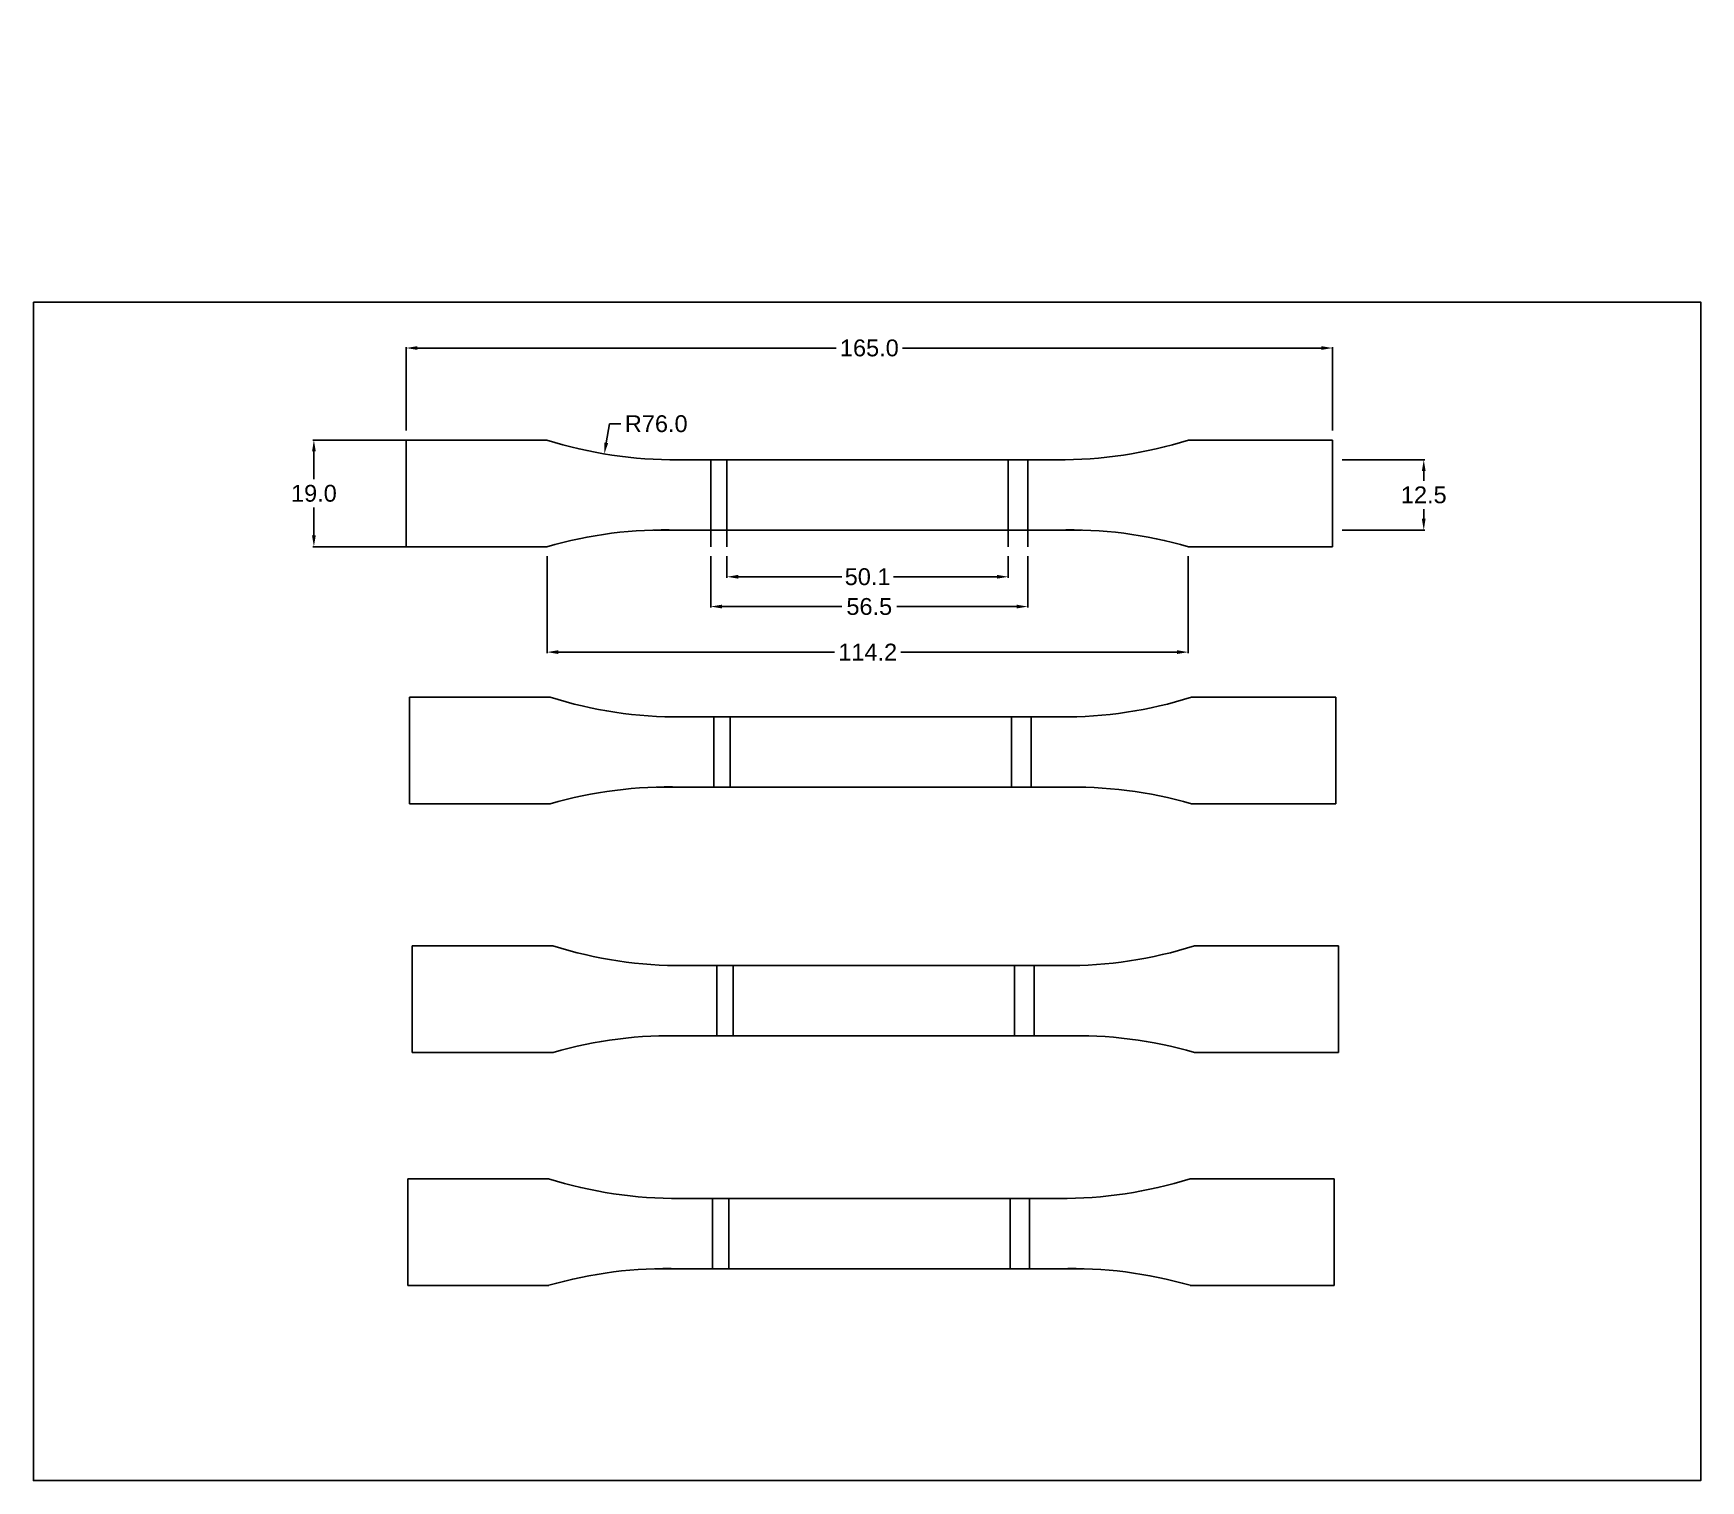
# Model space of a CAD drawing. Header units: millimetres. Extents: x -62 to 235, y -79 to 179.
import ezdxf

# ---------------------------------------------------------------- set-up
doc = ezdxf.new("R2010")
doc.units = ezdxf.units.MM
doc.header["$MEASUREMENT"] = 0
doc.styles.get("Standard").update_dxf_attribs({"font": 'arial.ttf'})
doc.dimstyles.get("Standard").update_dxf_attribs({"dimtxt": 3, "dimasz": 2, "dimexe": 0.18, "dimexo": 1.7, "dimgap": 1, "dimtad": 0, "dimtih": 1, "dimtoh": 1, "dimdec": 1, "dimzin": 0, "dimdsep": 46, "dimtxsty": 'Standard', "dimcen": 0.09, "dimadec": 0, "dimazin": 0, "dimtfac": 1, "dimtdec": 1, "dimtofl": 0, "dimtmove": 0, "dimatfit": 3, "dimfxl": 1, "dimtolj": 1, "dimtzin": 0, "dimarcsym": 0})

# ---------------------------------------------------------------- blocks, each defined once
blk = doc.blocks.new('*D32')
at = {"color": 0, "lineweight": -2, "transparency": 16777216}
for p, q in [((4.29, 108.26), (4.29, 123.14)), ((6.29, 122.96), (80.87, 122.96)), ((167.29, 122.96), (92.7, 122.96)), ((169.29, 108.26), (169.29, 123.14))]:
    blk.add_line(p, q, dxfattribs=at)
at = {"color": 0, "transparency": 16777216}
for points in [[(6.29, 123.29), (6.29, 122.63), (4.29, 122.96)], [(167.29, 123.29), (167.29, 122.63), (169.29, 122.96)]]:
    blk.add_solid(points, dxfattribs=at)
at = {"layer": 'Defpoints', "color": 0, "transparency": 16777216}
for p in [(169.29, 122.96), (4.29, 106.56), (169.29, 106.56)]:
    blk.add_point(p, dxfattribs=at)
at = {"color": 0, "transparency": 16777216, "insert": (86.79, 122.96), "char_height": 3, "attachment_point": 5}
blk.add_mtext('\\A1;165.0', dxfattribs=at)
blk = doc.blocks.new('*D33')
at = {"color": 0, "lineweight": -2, "transparency": 16777216}
for p, q in [((27.68, 106.56), (-12.33, 106.56)), ((-12.15, 104.56), (-12.15, 99.59)), ((-12.15, 89.56), (-12.15, 94.53)), ((27.68, 87.56), (-12.33, 87.56))]:
    blk.add_line(p, q, dxfattribs=at)
at = {"color": 0, "transparency": 16777216}
for points in [[(-12.48, 104.56), (-11.82, 104.56), (-12.15, 106.56)], [(-12.48, 89.56), (-11.82, 89.56), (-12.15, 87.56)]]:
    blk.add_solid(points, dxfattribs=at)
at = {"layer": 'Defpoints', "color": 0, "transparency": 16777216}
for p in [(29.38, 106.56), (-12.15, 87.56), (29.38, 87.56)]:
    blk.add_point(p, dxfattribs=at)
at = {"color": 0, "transparency": 16777216, "insert": (-12.15, 97.06), "char_height": 3, "attachment_point": 5}
blk.add_mtext('\\A1;19.0', dxfattribs=at)
blk = doc.blocks.new('*D34')
at = {"color": 0, "lineweight": -2, "transparency": 16777216}
for p, q in [((61.43, 85.86), (61.43, 82.02)), ((111.53, 85.86), (111.53, 82.02)), ((63.43, 82.2), (81.87, 82.2)), ((109.53, 82.2), (91.09, 82.2))]:
    blk.add_line(p, q, dxfattribs=at)
at = {"color": 0, "transparency": 16777216}
for points in [[(63.43, 82.54), (63.43, 81.87), (61.43, 82.2)], [(109.53, 82.54), (109.53, 81.87), (111.53, 82.2)]]:
    blk.add_solid(points, dxfattribs=at)
at = {"layer": 'Defpoints', "color": 0, "transparency": 16777216}
for p in [(61.43, 87.56), (111.53, 87.56), (111.53, 82.2)]:
    blk.add_point(p, dxfattribs=at)
at = {"color": 0, "transparency": 16777216, "insert": (86.48, 82.2), "char_height": 3, "attachment_point": 5}
blk.add_mtext('\\A1;50.1', dxfattribs=at)
blk = doc.blocks.new('*D35')
at = {"color": 0, "lineweight": -2, "transparency": 16777216}
for p, q in [((58.53, 85.86), (58.53, 76.71)), ((115.03, 85.86), (115.03, 76.71)), ((60.53, 76.89), (81.87, 76.89)), ((113.03, 76.89), (91.69, 76.89))]:
    blk.add_line(p, q, dxfattribs=at)
at = {"color": 0, "transparency": 16777216}
for points in [[(60.53, 77.23), (60.53, 76.56), (58.53, 76.89)], [(113.03, 77.23), (113.03, 76.56), (115.03, 76.89)]]:
    blk.add_solid(points, dxfattribs=at)
at = {"layer": 'Defpoints', "color": 0, "transparency": 16777216}
for p in [(58.53, 87.56), (115.03, 87.56), (115.03, 76.89)]:
    blk.add_point(p, dxfattribs=at)
at = {"color": 0, "transparency": 16777216, "insert": (86.78, 76.89), "char_height": 3, "attachment_point": 5}
blk.add_mtext('\\A1;56.5', dxfattribs=at)
blk = doc.blocks.new('*D30')
at = {"color": 0, "lineweight": -2, "transparency": 16777216}
for p, q in [((170.99, 103.03), (185.73, 103.03)), ((185.55, 101.03), (185.55, 99.31)), ((185.55, 92.53), (185.55, 94.25)), ((170.99, 90.53), (185.73, 90.53))]:
    blk.add_line(p, q, dxfattribs=at)
at = {"color": 0, "transparency": 16777216}
for points in [[(185.21, 101.03), (185.88, 101.03), (185.55, 103.03)], [(185.21, 92.53), (185.88, 92.53), (185.55, 90.53)]]:
    blk.add_solid(points, dxfattribs=at)
at = {"layer": 'Defpoints', "color": 0, "transparency": 16777216}
for p in [(169.29, 103.03), (169.29, 90.53), (185.55, 90.53)]:
    blk.add_point(p, dxfattribs=at)
at = {"color": 0, "transparency": 16777216, "insert": (185.55, 96.78), "char_height": 3, "attachment_point": 5}
blk.add_mtext('\\A1;12.5', dxfattribs=at)
blk = doc.blocks.new('*D31')
at = {"color": 0, "lineweight": -2, "transparency": 16777216}
for p, q in [((29.38, 85.86), (29.38, 68.6)), ((143.61, 85.86), (143.61, 68.6)), ((31.38, 68.78), (80.59, 68.78)), ((141.61, 68.78), (92.4, 68.78))]:
    blk.add_line(p, q, dxfattribs=at)
at = {"color": 0, "transparency": 16777216}
for points in [[(31.38, 69.11), (31.38, 68.44), (29.38, 68.78)], [(141.61, 69.11), (141.61, 68.44), (143.61, 68.78)]]:
    blk.add_solid(points, dxfattribs=at)
at = {"layer": 'Defpoints', "color": 0, "transparency": 16777216}
for p in [(29.38, 87.56), (143.61, 87.56), (143.61, 68.78)]:
    blk.add_point(p, dxfattribs=at)
at = {"color": 0, "transparency": 16777216, "insert": (86.5, 68.78), "char_height": 3, "attachment_point": 5}
blk.add_mtext('\\A1;114.2', dxfattribs=at)
blk = doc.blocks.new('*D36')
at = {"color": 0, "lineweight": -2, "transparency": 16777216}
for p, q in [((40.5, 109.46), (39.93, 106.06)), ((42.5, 109.46), (40.5, 109.46))]:
    blk.add_line(p, q, dxfattribs=at)
at = {"color": 0, "transparency": 16777216}
blk.add_solid([(39.6, 106.12), (40.26, 106.01), (39.59, 104.09)], dxfattribs=at)
at = {"layer": 'Defpoints', "color": 0, "transparency": 16777216}
for p in [(52.24, 179.03), (39.59, 104.09)]:
    blk.add_point(p, dxfattribs=at)
at = {"color": 0, "transparency": 16777216, "insert": (48.83, 109.46), "char_height": 3, "attachment_point": 5}
blk.add_mtext('\\A1;R76.0', dxfattribs=at)

msp = doc.modelspace()

# ---------------------------------------------------------------- linework, layer by layer
for p, q in [((29.38, 106.56), (4.29, 106.56)), ((4.29, 106.56), (4.29, 87.56)), ((29.38, 106.56), (29.38, 106.55)), ((169.29, 106.56), (143.61, 106.56)), ((169.29, 87.56), (169.29, 106.56)), ((121.22, 103.03), (51.73, 103.03)), ((58.53, 103.03), (58.53, 87.56)), ((61.43, 103.03), (61.43, 87.56)), ((111.53, 103.03), (111.53, 87.56)), ((115.03, 103.03), (115.03, 87.56)), ((124.61, 90.53), (48.35, 90.53)), ((4.29, 87.56), (29.38, 87.56)), ((29.38, 87.56), (29.38, 87.56)), ((143.61, 87.56), (169.29, 87.56)), ((143.61, 87.56), (143.61, 87.56)), ((29.95, 60.75), (4.86, 60.75)), ((4.86, 60.75), (4.86, 41.75)), ((29.95, 60.75), (29.95, 60.74)), ((169.86, 60.75), (144.19, 60.75)), ((169.86, 41.75), (169.86, 60.75)), ((121.8, 57.22), (52.3, 57.22)), ((59.1, 57.22), (59.1, 44.71)), ((62, 57.22), (62, 44.71)), ((112.11, 57.22), (112.11, 44.71)), ((115.61, 57.22), (115.61, 44.71)), ((125.19, 44.71), (48.93, 44.71)), ((4.86, 41.75), (29.95, 41.75)), ((29.95, 41.75), (29.95, 41.75)), ((144.19, 41.75), (169.86, 41.75)), ((144.19, 41.75), (144.19, 41.75)), ((30.48, 16.45), (5.38, 16.45)), ((5.38, 16.45), (5.38, -2.55)), ((30.48, 16.45), (30.48, 16.43)), ((170.38, 16.45), (144.71, 16.45)), ((170.38, -2.55), (170.38, 16.45)), ((122.32, 12.92), (52.83, 12.92)), ((59.63, 12.92), (59.63, 0.41)), ((62.53, 12.92), (62.53, 0.41)), ((112.63, 12.92), (112.63, 0.41)), ((116.13, 12.92), (116.13, 0.41)), ((125.71, 0.41), (49.45, 0.41)), ((5.38, -2.55), (30.48, -2.55)), ((30.48, -2.55), (30.48, -2.55)), ((144.71, -2.55), (170.38, -2.55)), ((144.71, -2.55), (144.71, -2.55)), ((29.69, -25.05), (4.6, -25.05)), ((4.6, -25.05), (4.6, -44.05)), ((29.69, -25.05), (29.69, -25.06)), ((169.6, -25.05), (143.93, -25.05)), ((169.6, -44.05), (169.6, -25.05)), ((121.54, -28.58), (52.04, -28.58)), ((58.84, -28.58), (58.84, -41.08)), ((61.74, -28.58), (61.74, -41.08)), ((111.85, -28.58), (111.85, -41.08)), ((115.35, -28.58), (115.35, -41.08)), ((124.93, -41.08), (48.67, -41.08)), ((4.6, -44.05), (29.69, -44.05)), ((29.69, -44.05), (29.69, -44.05)), ((143.93, -44.05), (169.6, -44.05)), ((143.93, -44.05), (143.93, -44.05))]:
    msp.add_line(p, q)
msp.add_lwpolyline([(-62.12, 131.15), (234.88, 131.15), (234.88, -78.85), (-62.12, -78.85)], close=True)
for centre, start, end in [((52.24, 179.03), 252.4646, 270.3819), ((120.72, 179.03), 269.6181, 287.5354), ((50.49, 14.56), 88.3849, 106.14), ((122.49, 14.56), 73.86, 91.6151), ((52.81, 133.22), 252.4646, 270.3819), ((121.29, 133.22), 269.6181, 287.5354), ((51.07, -31.25), 88.3849, 106.14), ((123.07, -31.26), 73.86, 91.6151), ((53.33, 88.91), 252.4646, 270.3819), ((121.81, 88.91), 269.6181, 287.5354), ((51.59, -75.56), 88.3849, 106.14), ((123.59, -75.56), 73.86, 91.6151), ((52.55, 47.42), 252.4646, 270.3819), ((121.03, 47.42), 269.6181, 287.5354), ((50.81, -117.05), 88.3849, 106.14), ((122.81, -117.05), 73.86, 91.6151)]:
    msp.add_arc(centre, 76, start, end)

# ---------------------------------------------------------------- dimensions: what is measured, and where the dimension line sits
dim = msp.add_radius_dim(center=(52.24, 179.03), mpoint=(39.59, 104.09), dimstyle='Standard')
dim.commit()
dim.dimension.update_dxf_attribs({"geometry": '*D36', "text_midpoint": (48.83, 109.46), "dimtype": 164})
for base, p1, p2, picture, middle in [((169.29, 122.96), (4.29, 106.56), (169.29, 106.56), '*D32', (86.79, 122.96)), ((143.61, 68.78), (29.38, 87.56), (143.61, 87.56), '*D31', (86.5, 68.78)), ((115.03, 76.89), (58.53, 87.56), (115.03, 87.56), '*D35', (86.78, 76.89)), ((111.53, 82.2), (61.43, 87.56), (111.53, 87.56), '*D34', (86.48, 82.2))]:
    dim = msp.add_linear_dim(base=base, p1=p1, p2=p2, dimstyle='Standard')
    dim.commit()
    dim.dimension.update_dxf_attribs({"geometry": picture, "text_midpoint": middle})
for base, p1, p2, picture, middle in [((-12.15, 87.56), (29.38, 106.56), (29.38, 87.56), '*D33', (-12.15, 97.06)), ((185.55, 90.53), (169.29, 103.03), (169.29, 90.53), '*D30', (185.55, 96.78))]:
    dim = msp.add_linear_dim(base=base, p1=p1, p2=p2, angle=90, dimstyle='Standard')
    dim.commit()
    dim.dimension.update_dxf_attribs({"geometry": picture, "text_midpoint": middle})

doc.saveas('drawing.dxf')
